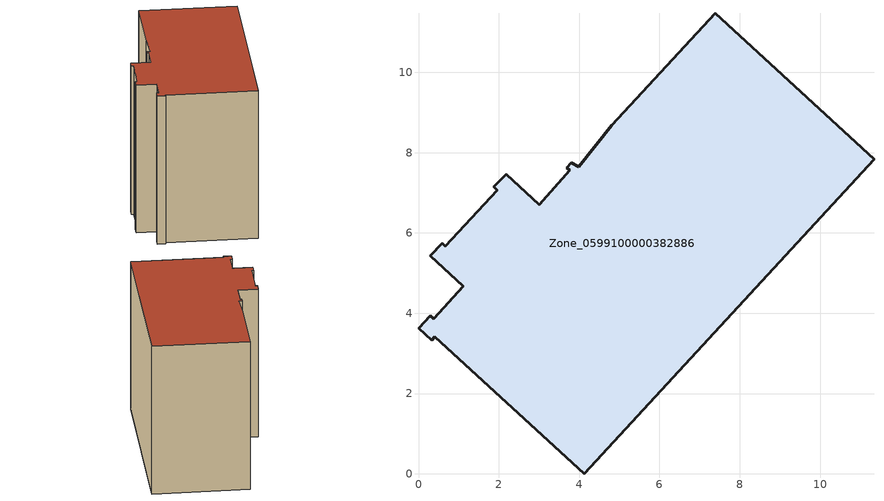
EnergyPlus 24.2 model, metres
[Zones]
Zone_0599100000382886
 floor ground (C_G): 3.81,7.75 3.98,7.65 4.82,8.68 7.39,11.47 11.34,7.83 4.13,0 0.4,3.41 0.33,3.33 0,3.62 0.29,3.94 0.38,3.87 1.12,4.67 0.29,5.43 0.59,5.74 0.67,5.67 1.97,7.07 1.88,7.15 2.18,7.46 3,6.7 3.77,7.56 3.69,7.62 z0
 wall outside (C_F): 1.88,7.15 1.97,7.07 0.67,5.67 0.59,5.74 0.29,5.43 1.12,4.67 0.38,3.87 0.29,3.94 0,3.62 0.33,3.33 0.4,3.41 4.13,0 11.34,7.83 7.39,11.47 4.82,8.68 3.98,7.65 3.81,7.75 3.69,7.62 3.77,7.56 3,6.7 2.18,7.46 1.88,7.15 z0:8.87
 roof outside (C_R): 3.81,7.75 3.69,7.62 3.77,7.56 3,6.7 2.18,7.46 1.88,7.15 1.97,7.07 0.67,5.67 0.59,5.74 0.29,5.43 1.12,4.67 0.38,3.87 0.29,3.94 0,3.62 0.33,3.33 0.4,3.41 4.13,0 11.34,7.83 7.39,11.47 4.82,8.68 3.98,7.65 z8.87
[BUILDING]
Pand.0599100000382886: North Axis=0; Terrain=City; Loads Convergence Tolerance Value=0.04; Temperature Convergence Tolerance Value=0.4; Solar Distribution=FullExterior; Maximum Number of Warmup Days=25; Minimum Number of Warmup Days=1
[Site:Location]
Rotterdam.The.Hague.AP_ZH_NLD Design_Conditions: Latitude=51.96; Longitude=4.45; Time Zone=1; Elevation=-4.5
[SITE:GROUNDTEMPERATURE:BUILDINGSURFACE]
18, 18, 18, 18, 18, 18, 18, 18, 18, 18, 18, 18
[MATERIAL] Thermal Absorptance=0.9; Solar Absorptance=0.7; Visible Absorptance=0.7
Name | Roughness | Thickness | Conductivity | Density | Specific Heat
G.TC.1992-2005 | MediumSmooth | 0.15 | 0.06 | 540 | 1210
F.TC.1992-2005 | Rough | 0.3 | 0.12 | 1920 | 840
R.TC.1992-2005 | MediumRough | 0.2 | 0.08 | 1500 | 1000
[CONSTRUCTION]
C_G: G.TC.1992-2005
C_F: F.TC.1992-2005
C_R: R.TC.1992-2005
[ZONE]
Zone_0599100000382886: Type=1; Multiplier=1; Ceiling Height=Autocalculate; Volume=Autocalculate; Floor Area=autocalculate; Part of Total Floor Area=Yes
[ZONEINFILTRATION:DESIGNFLOWRATE]
Infil_Zone_0599100000382886: Zone or ZoneList or Space or SpaceList=Zone_0599100000382886; Schedule=AlwaysOn; Design Flow Rate Calculation Method=Flow/Area; Flow Rate per Floor Area=0.0015; Constant Term Coefficient=1; Temperature Term Coefficient=0; Velocity Term Coefficient=0; Velocity Squared Term Coefficient=0
[HVACTEMPLATE:ZONE:IDEALLOADSAIRSYSTEM]
Zone_0599100000382886: Maximum Heating Supply Air Temperature=50; Minimum Cooling Supply Air Temperature=13; Maximum Heating Supply Air Humidity Ratio=0.0156; Minimum Cooling Supply Air Humidity Ratio=0.0077; Heating Limit=NoLimit; Cooling Limit=NoLimit; Dehumidification Control Type=ConstantSensibleHeatRatio; Cooling Sensible Heat Ratio=0.7; Dehumidification Setpoint=60; Humidification Control Type=None; Humidification Setpoint=30; Outdoor Air Method=None; Outdoor Air Flow Rate per Person=0.00944; Outdoor Air Flow Rate per Zone Floor Area=0; Outdoor Air Flow Rate per Zone=0; Demand Controlled Ventilation Type=None; Outdoor Air Economizer Type=NoEconomizer; Heat Recovery Type=None; Sensible Heat Recovery Effectiveness=0.7; Latent Heat Recovery Effectiveness=0.65
[ZONECONTROL:THERMOSTAT]
ThermostatControl_Zone_0599100000382886: Zone or ZoneList=Zone_0599100000382886; Control Type Schedule=DualSetpointControlType; Control 1=Thermostat_Zone_0599100000382886; Temperature Difference Between Cutout And Setpoint=0
[THERMOSTATSETPOINT:DUALSETPOINT]
Thermostat_Zone_0599100000382886: Heating Setpoint Temperature Schedule=HeatingSetpoint_Zone_0599100000382886; Cooling Setpoint Temperature Schedule=CoolingSetpoint_Zone_0599100000382886
[SCHEDULE:COMPACT]
HeatingSetpoint_Zone_0599100000382886: Through: 12/31, For: AllDays, Until: 24:00, 21
CoolingSetpoint_Zone_0599100000382886: Through: 12/31, For: AllDays, Until: 24:00, 24
DualSetpointControlType: Through: 12/31, For: AllDays, Until: 24:00, 4
AlwaysOn: Through: 12/31, For: AllDays, Until: 24:00, 1
